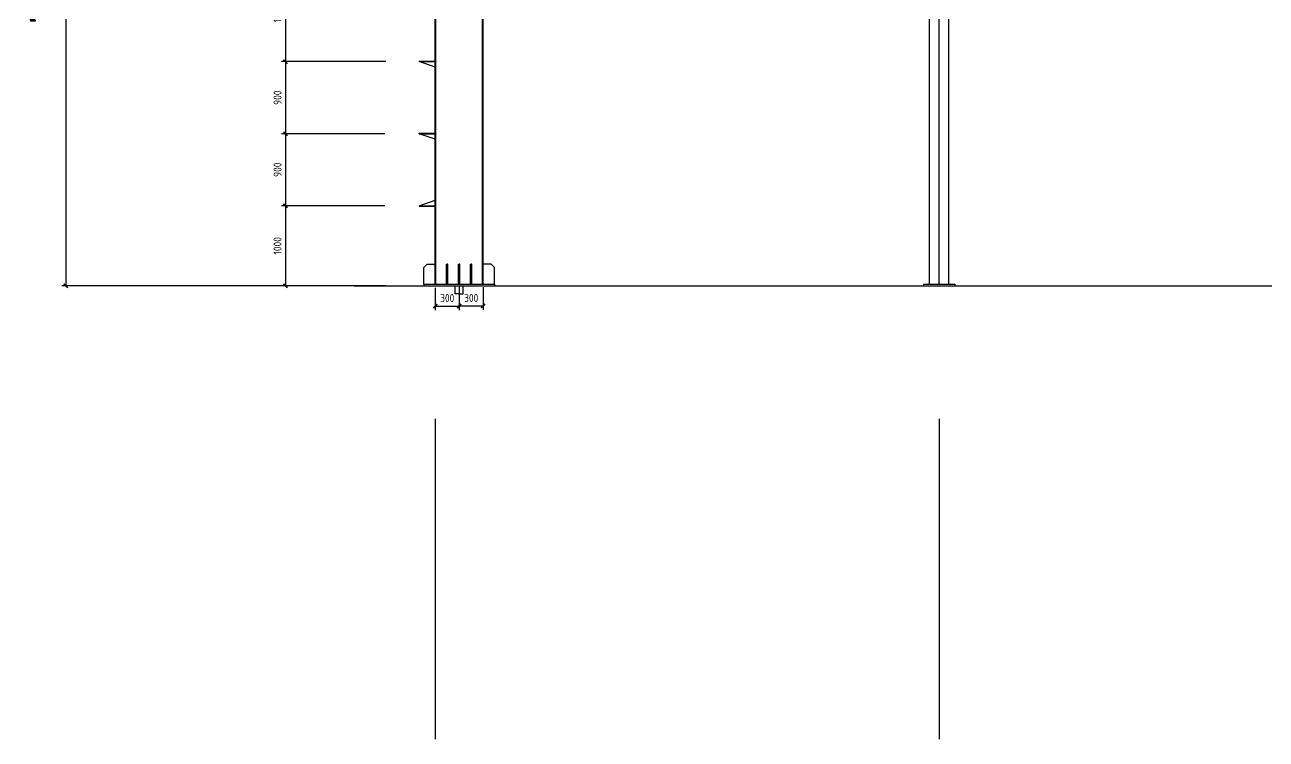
# Model space of a CAD drawing. Extents: x 33436 to 92603, y 25829 to 65035.
# Drawn here: x 35690 to 51205, y 25829 to 34752 of the extents above; entities that cross this region are included whole.
import ezdxf

# ---------------------------------------------------------------- set-up
doc = ezdxf.new("R2010")
doc.units = 0
doc.header["$LTSCALE"] = 1000
doc.header["$MEASUREMENT"] = 0
doc.layers.add('AXIS', color=3, linetype='Continuous')
doc.styles.get("Standard").update_dxf_attribs({"font": 'gbenor.shx', "bigfont": 'gbcbig.shx'})
doc.dimstyles.get("Standard").update_dxf_attribs({"dimscale": 100, "dimtxt": 1, "dimasz": 0.5, "dimexe": 0.5, "dimexo": 0.5, "dimgap": 0.5, "dimtad": 1, "dimdec": 0, "dimzin": 0, "dimdsep": 46, "dimtxsty": 'Standard', "dimblk": 'ARCHTICK', "dimcen": 0, "dimadec": 0, "dimazin": 0, "dimtfac": 1, "dimtdec": 0, "dimtix": 1, "dimtmove": 2, "dimatfit": 3, "dimfxl": 1, "dimtolj": 1, "dimtzin": 0, "dimarcsym": 0})

# ---------------------------------------------------------------- blocks, each defined once
blk = doc.blocks.new('_ArchTick')
at = {"color": 0, "linetype": 'ByBlock', "const_width": 0.4}
blk.add_lwpolyline([(-0.5, -0.5), (0.5, 0.5)], dxfattribs=at)
blk = doc.blocks.new('*D3')
at = {"color": 0, "lineweight": -2}
for p, q in [((38165, 38992), (36152, 38992)), ((36202, 38992), (36202, 31492)), ((39998, 31492), (36152, 31492))]:
    blk.add_line(p, q, dxfattribs=at)
at = {"layer": 'Defpoints', "color": 0}
for p in [(38215, 38992), (36202, 31492), (40048, 31492)]:
    blk.add_point(p, dxfattribs=at)
at = {"color": 0, "lineweight": -2, "xscale": 50, "yscale": 50, "zscale": 50}
for p, rotation in [((36202, 38992), 90), ((36202, 31492), 270)]:
    blk.add_blockref('_ArchTick', p, dxfattribs=dict(at, rotation=rotation))
at = {"color": 0, "insert": (35952, 35242), "char_height": 400, "attachment_point": 5, "rotation": 90}
blk.add_mtext('\\A1;7500', dxfattribs=at)
blk = doc.blocks.new('*D29')
at = {"color": 0, "lineweight": -2}
for p, q in [((40819, 31467), (40819, 31189)), ((41119, 31474), (41119, 31189)), ((40819, 31239), (41119, 31239))]:
    blk.add_line(p, q, dxfattribs=at)
at = {"layer": 'Defpoints', "color": 0}
for p in [(40819, 31517), (41119, 31524), (41119, 31239)]:
    blk.add_point(p, dxfattribs=at)
at = {"color": 0, "lineweight": -2, "xscale": 50, "yscale": 50, "zscale": 50, "rotation": 180}
blk.add_blockref('_ArchTick', (40819, 31239), dxfattribs=at)
at = {"color": 0, "lineweight": -2, "xscale": 50, "yscale": 50, "zscale": 50}
blk.add_blockref('_ArchTick', (41119, 31239), dxfattribs=at)
at = {"color": 0, "insert": (40969, 31339), "char_height": 100, "attachment_point": 5}
blk.add_mtext('\\A1;300', dxfattribs=at)
blk = doc.blocks.new('*D30')
at = {"color": 0, "lineweight": -2}
for p, q in [((41119, 31480), (41119, 31191)), ((41419, 31477), (41419, 31191)), ((41119, 31241), (41419, 31241))]:
    blk.add_line(p, q, dxfattribs=at)
at = {"layer": 'Defpoints', "color": 0}
for p in [(41119, 31530), (41419, 31527), (41419, 31241)]:
    blk.add_point(p, dxfattribs=at)
at = {"color": 0, "lineweight": -2, "xscale": 50, "yscale": 50, "zscale": 50, "rotation": 180}
blk.add_blockref('_ArchTick', (41119, 31241), dxfattribs=at)
at = {"color": 0, "lineweight": -2, "xscale": 50, "yscale": 50, "zscale": 50}
blk.add_blockref('_ArchTick', (41419, 31241), dxfattribs=at)
at = {"color": 0, "insert": (41269, 31341), "char_height": 100, "attachment_point": 5}
blk.add_mtext('\\A1;300', dxfattribs=at)
blk = doc.blocks.new('*D139')
at = {"color": 0, "lineweight": -2}
for p, q in [((40116, 35492), (38898, 35492)), ((38948, 35492), (38948, 34292)), ((40203, 34292), (38898, 34292))]:
    blk.add_line(p, q, dxfattribs=at)
at = {"layer": 'Defpoints', "color": 0}
for p in [(40166, 35492), (38948, 34292), (40253, 34292)]:
    blk.add_point(p, dxfattribs=at)
at = {"color": 0, "lineweight": -2, "xscale": 50, "yscale": 50, "zscale": 50}
for p, rotation in [((38948, 35492), 90), ((38948, 34292), 270)]:
    blk.add_blockref('_ArchTick', p, dxfattribs=dict(at, rotation=rotation))
at = {"color": 0, "insert": (38848, 34892), "char_height": 100, "attachment_point": 5, "rotation": 90}
blk.add_mtext('\\A1;1200', dxfattribs=at)
blk = doc.blocks.new('*D140')
at = {"color": 0, "lineweight": -2}
for p, q in [((40203, 34292), (38898, 34292)), ((38948, 34292), (38948, 33392)), ((40190, 33392), (38898, 33392))]:
    blk.add_line(p, q, dxfattribs=at)
at = {"layer": 'Defpoints', "color": 0}
for p in [(40253, 34292), (38948, 33392), (40240, 33392)]:
    blk.add_point(p, dxfattribs=at)
at = {"color": 0, "lineweight": -2, "xscale": 50, "yscale": 50, "zscale": 50}
for p, rotation in [((38948, 34292), 90), ((38948, 33392), 270)]:
    blk.add_blockref('_ArchTick', p, dxfattribs=dict(at, rotation=rotation))
at = {"color": 0, "insert": (38848, 33842), "char_height": 100, "attachment_point": 5, "rotation": 90}
blk.add_mtext('\\A1;900', dxfattribs=at)
blk = doc.blocks.new('*D141')
at = {"color": 0, "lineweight": -2}
for p, q in [((40190, 33392), (38898, 33392)), ((38948, 33392), (38948, 32492)), ((40190, 32492), (38898, 32492))]:
    blk.add_line(p, q, dxfattribs=at)
at = {"layer": 'Defpoints', "color": 0}
for p in [(40240, 33392), (38948, 32492), (40240, 32492)]:
    blk.add_point(p, dxfattribs=at)
at = {"color": 0, "lineweight": -2, "xscale": 50, "yscale": 50, "zscale": 50}
for p, rotation in [((38948, 33392), 90), ((38948, 32492), 270)]:
    blk.add_blockref('_ArchTick', p, dxfattribs=dict(at, rotation=rotation))
at = {"color": 0, "insert": (38848, 32942), "char_height": 100, "attachment_point": 5, "rotation": 90}
blk.add_mtext('\\A1;900', dxfattribs=at)
blk = doc.blocks.new('*D142')
at = {"color": 0, "lineweight": -2}
for p, q in [((40190, 32492), (38898, 32492)), ((38948, 32492), (38948, 31492)), ((40196, 31492), (38898, 31492))]:
    blk.add_line(p, q, dxfattribs=at)
at = {"layer": 'Defpoints', "color": 0}
for p in [(40240, 32492), (38948, 31492), (40246, 31492)]:
    blk.add_point(p, dxfattribs=at)
at = {"color": 0, "lineweight": -2, "xscale": 50, "yscale": 50, "zscale": 50}
for p, rotation in [((38948, 32492), 90), ((38948, 31492), 270)]:
    blk.add_blockref('_ArchTick', p, dxfattribs=dict(at, rotation=rotation))
at = {"color": 0, "insert": (38848, 31992), "char_height": 100, "attachment_point": 5, "rotation": 90}
blk.add_mtext('\\A1;1000', dxfattribs=at)

msp = doc.modelspace()

# ---------------------------------------------------------------- linework, layer by layer
for p, q in [((40818.8, 31512.4), (40818.8, 43092.4)), ((40828.8, 31512.4), (40828.8, 41482.8)), ((46998.8, 31512.4), (46998.8, 41314.7)), ((47118.8, 31512.4), (47118.8, 41314.7)), ((47238.8, 31512.4), (47238.8, 41314.7)), ((41408.8, 31512.4), (41408.8, 40612.4)), ((41418.8, 31512.4), (41418.8, 40612.4)), ((41418.8, 31512.4), (41418.8, 40612.4)), ((40618.8, 34298.4), (40618.8, 34292.4)), ((40618.8, 34298.4), (40818.8, 34298.4)), ((40618.8, 34292.4), (40818.8, 34292.4)), ((40618.8, 34292.4), (40818.8, 34292.4)), ((40818.8, 34222.4), (40618.8, 34292.4)), ((40818.8, 34292.4), (40818.8, 34222.4)), ((40618.8, 33392.4), (40618.8, 33398.4)), ((40618.8, 33398.4), (40818.8, 33398.4)), ((40618.8, 33392.4), (40818.8, 33392.4)), ((40818.8, 33322.4), (40618.8, 33392.4)), ((40818.8, 33392.4), (40818.8, 33322.4)), ((40618.8, 32492.4), (40818.8, 32562.4)), ((40618.8, 32492.4), (40818.8, 32492.4)), ((40618.8, 32492.4), (40618.8, 32486.4)), ((40618.8, 32486.4), (40818.8, 32486.4)), ((40818.8, 32562.4), (40818.8, 32562.4)), ((40678.8, 31721.7), (40719.4, 31762.4)), ((40678.8, 31721.7), (40719.4, 31762.4)), ((40678.8, 31721.7), (40719.4, 31762.4)), ((40678.8, 31512.4), (40678.8, 31721.7)), ((40678.8, 31512.4), (40678.8, 31721.7)), ((40678.8, 31512.4), (40678.8, 31721.7)), ((40719.4, 31762.4), (40818.8, 31762.4)), ((40719.4, 31762.4), (40818.8, 31762.4)), ((40719.4, 31762.4), (40818.8, 31762.4)), ((40961.8, 31512.4), (40961.8, 31762.4)), ((40961.8, 31762.4), (40969.8, 31762.4)), ((40961.8, 31512.4), (40961.8, 31762.4)), ((40961.8, 31762.4), (40969.8, 31762.4)), ((40961.8, 31512.4), (40961.8, 31762.4)), ((40961.8, 31762.4), (40969.8, 31762.4)), ((40977.8, 31762.4), (40969.8, 31762.4)), ((40977.8, 31762.4), (40969.8, 31762.4)), ((40977.8, 31762.4), (40969.8, 31762.4)), ((40977.8, 31512.4), (40977.8, 31762.4)), ((40977.8, 31512.4), (40977.8, 31762.4)), ((40977.8, 31512.4), (40977.8, 31762.4)), ((41110.8, 31512.4), (41110.8, 31762.4)), ((41110.8, 31762.4), (41118.8, 31762.4)), ((41110.8, 31512.4), (41110.8, 31762.4)), ((41110.8, 31762.4), (41118.8, 31762.4)), ((41110.8, 31512.4), (41110.8, 31762.4)), ((41110.8, 31762.4), (41118.8, 31762.4)), ((41126.8, 31762.4), (41118.8, 31762.4)), ((41126.8, 31762.4), (41118.8, 31762.4)), ((41126.8, 31762.4), (41118.8, 31762.4)), ((41126.8, 31512.4), (41126.8, 31762.4)), ((41126.8, 31512.4), (41126.8, 31762.4)), ((41126.8, 31512.4), (41126.8, 31762.4)), ((41259.8, 31512.4), (41259.8, 31762.4)), ((41259.8, 31762.4), (41267.8, 31762.4)), ((41259.8, 31512.4), (41259.8, 31762.4)), ((41259.8, 31762.4), (41267.8, 31762.4)), ((41259.8, 31512.4), (41259.8, 31762.4)), ((41259.8, 31762.4), (41267.8, 31762.4)), ((41275.8, 31762.4), (41267.8, 31762.4)), ((41275.8, 31762.4), (41267.8, 31762.4)), ((41275.8, 31762.4), (41267.8, 31762.4)), ((41275.8, 31512.4), (41275.8, 31762.4)), ((41275.8, 31512.4), (41275.8, 31762.4)), ((41275.8, 31512.4), (41275.8, 31762.4)), ((41518.1, 31762.4), (41418.8, 31762.4)), ((41518.1, 31762.4), (41418.8, 31762.4)), ((41518.1, 31762.4), (41418.8, 31762.4)), ((41558.8, 31721.7), (41518.1, 31762.4)), ((41558.8, 31721.7), (41518.1, 31762.4)), ((41558.8, 31721.7), (41518.1, 31762.4)), ((41558.8, 31512.4), (41558.8, 31721.7)), ((41558.8, 31512.4), (41558.8, 31721.7)), ((41558.8, 31512.4), (41558.8, 31721.7)), ((40678.8, 31512.4), (41558.8, 31512.4)), ((40678.8, 31512.4), (40678.8, 31492.4)), ((40678.8, 31512.4), (41558.8, 31512.4)), ((40678.8, 31512.4), (41558.8, 31512.4)), ((40969.8, 31512.4), (40961.8, 31512.4)), ((40969.8, 31512.4), (40961.8, 31512.4)), ((40969.8, 31512.4), (40961.8, 31512.4)), ((40969.8, 31512.4), (40977.8, 31512.4)), ((40969.8, 31512.4), (40977.8, 31512.4)), ((40969.8, 31512.4), (40977.8, 31512.4)), ((41118.8, 31512.4), (41110.8, 31512.4)), ((41118.8, 31512.4), (41110.8, 31512.4)), ((41118.8, 31512.4), (41110.8, 31512.4)), ((41118.8, 31512.4), (41126.8, 31512.4)), ((41118.8, 31512.4), (41126.8, 31512.4)), ((41118.8, 31512.4), (41126.8, 31512.4)), ((41267.8, 31512.4), (41259.8, 31512.4)), ((41267.8, 31512.4), (41259.8, 31512.4)), ((41267.8, 31512.4), (41259.8, 31512.4)), ((41267.8, 31512.4), (41275.8, 31512.4)), ((41267.8, 31512.4), (41275.8, 31512.4)), ((41267.8, 31512.4), (41275.8, 31512.4)), ((41558.8, 31512.4), (41558.8, 31492.4)), ((46923.8, 31512.4), (47313.8, 31512.4)), ((46923.8, 31512.4), (46923.8, 31492.4)), ((47313.8, 31512.4), (47313.8, 31492.4)), ((39806.9, 31492.4), (92218.9, 31492.4)), ((41068.8, 31392.4), (41068.8, 31492.4)), ((41118.8, 31392.4), (41068.8, 31392.4)), ((41118.8, 31392.4), (41168.8, 31392.4)), ((41168.8, 31392.4), (41168.8, 31492.4))]:
    msp.add_line(p, q)
at = {"layer": 'AXIS'}
for p, q in [((40818.9, 29828.8), (40818.9, 25828.8)), ((47118.9, 29828.8), (47118.9, 25828.8))]:
    msp.add_line(p, q, dxfattribs=at)

# ---------------------------------------------------------------- dimensions: what is measured, and where the dimension line sits
dim = msp.add_linear_dim(base=(36202.2, 31492.4), p1=(38215.1, 38992.4), p2=(40047.7, 31492.4), angle=90, dimstyle='Standard', override={"dimtxt": 4})
dim.commit()
dim.dimension.update_dxf_attribs({"geometry": '*D3', "text_midpoint": (35952.2, 35242.4)})
for base, p1, p2, picture, middle in [((38947.8, 34292.4), (40165.5, 35492.4), (40253.1, 34292.4), '*D139', (38847.8, 34892.4)), ((38947.8, 33392.4), (40253.1, 34292.4), (40239.5, 33392.4), '*D140', (38847.8, 33842.4)), ((38947.8, 32492.4), (40239.5, 33392.4), (40239.5, 32492.4), '*D141', (38847.8, 32942.4)), ((38947.8, 31492.4), (40239.5, 32492.4), (40246.3, 31492.4), '*D142', (38847.8, 31992.4))]:
    dim = msp.add_linear_dim(base=base, p1=p1, p2=p2, angle=90, dimstyle='Standard')
    dim.commit()
    dim.dimension.update_dxf_attribs({"geometry": picture, "text_midpoint": middle})
for base, p1, p2, picture, middle in [((41118.8, 31239.1), (40818.8, 31517), (41118.8, 31524.5), '*D29', (40968.8, 31339.1)), ((41418.8, 31241), (41118.8, 31530), (41418.8, 31526.6), '*D30', (41268.8, 31341))]:
    dim = msp.add_linear_dim(base=base, p1=p1, p2=p2, dimstyle='Standard')
    dim.commit()
    dim.dimension.update_dxf_attribs({"geometry": picture, "text_midpoint": middle})

doc.saveas('drawing.dxf')
